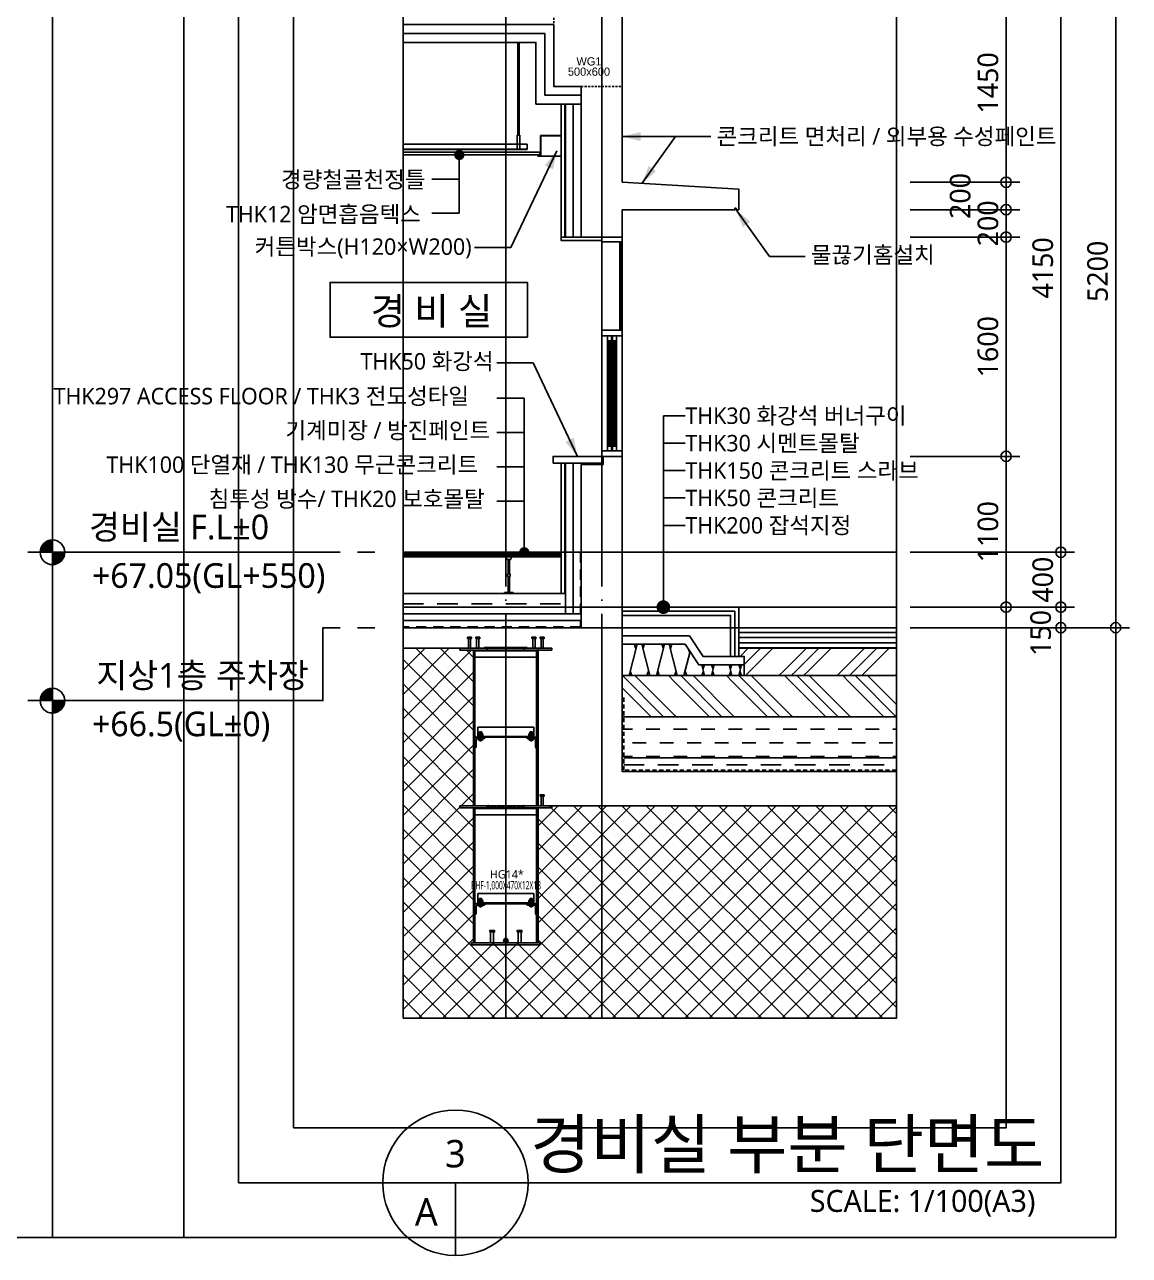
# Model space of a CAD drawing. Header units: millimetres. Extents: x 184384 to 428726, y 73696 to 101396.
# Drawn here: x 375507 to 383568, y 73966 to 82946 of the extents above; entities that cross this region are included whole.
import ezdxf
from ezdxf.enums import TextEntityAlignment as Align

# ---------------------------------------------------------------- set-up
doc = ezdxf.new("R2010")
doc.units = ezdxf.units.MM
doc.header["$LTSCALE"] = 100
doc.header["$MEASUREMENT"] = 0
doc.header["$PDSIZE"] = -10
for name, pattern in [('CEN', [62, 60, -1, 0, -1]), ('HID', [2.5, 1.5, -1]), ('HIDDEN', [0.375, 0.25, -0.125])]:
    doc.linetypes.add(name, pattern=pattern)
doc.layers.get('0').update_dxf_attribs({"linetype": 'CONTINUOUS'})
doc.layers.get('DEFPOINTS').update_dxf_attribs({"color": 171, "linetype": 'CONTINUOUS'})
for name, color, linetype in [('251', 251, 'CONTINUOUS'), ('ACCESS FLOOR', 9, 'CONTINUOUS'), ('BOLT', 6, 'CONTINUOUS'), ('cen', 14, 'CONTINUOUS'), ('CEN(ST)', 1, 'CEN'), ('CON', 2, 'CONTINUOUS'), ('ele', 8, 'CONTINUOUS'), ('ELEV1', 6, 'CONTINUOUS'), ('FIN', 6, 'CONTINUOUS'), ('FIN-1', 8, 'CONTINUOUS'), ('FIN-2', 251, 'CONTINUOUS'), ('HAT', 5, 'CONTINUOUS'), ('HAT-252', 252, 'CONTINUOUS'), ('INS', 251, 'CONTINUOUS'), ('LED', 7, 'CONTINUOUS'), ('NDIM', 7, 'CONTINUOUS'), ('PL-3', 3, 'CONTINUOUS'), ('plate', 7, 'CONTINUOUS'), ('R', 3, 'CONTINUOUS'), ('SASAC 도면명', 2, 'CONTINUOUS'), ('SB', 7, 'CONTINUOUS'), ('STEEL', 5, 'CONTINUOUS'), ('STL', 3, 'CONTINUOUS'), ('STUD', 6, 'CONTINUOUS'), ('SYM', 7, 'CONTINUOUS'), ('SYMB-LEAD', 7, 'CONTINUOUS'), ('TEXT', 3, 'CONTINUOUS'), ('TEXT(AXIS)', 2, 'CONTINUOUS'), ('TEXT(MIN)', 7, 'CONTINUOUS'), ('TEXT(실명)', 3, 'CONTINUOUS'), ('TEXT-기입', 6, 'CONTINUOUS'), ('TITLE', 7, 'CONTINUOUS'), ('W', 7, 'CONTINUOUS'), ('WALL-석고보드', 7, 'CONTINUOUS'), ('WID', 4, 'CONTINUOUS'), ('wire-meshes', 1, 'CONTINUOUS'), ('방수', 8, 'HIDDEN')]:
    doc.layers.add(name, color=color, linetype=linetype)
doc.styles.add('CGS', font='cgse', dxfattribs={"bigfont": 'cgs'})
doc.styles.add('TE', font='malgun_0.ttf')
doc.styles.add('나눔바른고딕', font='NanumBarunGothic.ttf')
doc.linetypes.add('BATTING', pattern='A,0.0001,-0.1,[134,ltypeshp.shx,S=0.1,R=0,X=-0.1,Y=0],-0.2,[134,ltypeshp.shx,S=0.1,R=180,X=0.1,Y=0],-0.1', length=0.4001)
doc.dimstyles.new('NDIM 1200', dxfattribs={"dimscale": 500, "dimtxt": 3, "dimasz": 1, "dimexe": 2, "dimexo": 2, "dimgap": 1, "dimtad": 1, "dimdec": 0, "dimdsep": 46, "dimtxsty": 'CGS', "dimblk": 'DOT0', "dimcen": 1, "dimdle": 8, "dimclrd": 2, "dimclre": 2, "dimclrt": 2, "dimadec": 0, "dimazin": 0, "dimtfac": 1, "dimtdec": 0, "dimtix": 1, "dimtmove": 2, "dimatfit": 3, "dimldrblk": 'DOT0', "dimfxl": 1, "dimtolj": 1, "dimtzin": 0, "dimlwd": -1, "dimlwe": -1, "dimarcsym": 0})

# ---------------------------------------------------------------- blocks, each defined once
blk = doc.blocks.new('A$C19853FC8')
at = {"layer": 'SYM'}
for p, q in [((1800, 0), (1800, 3600)), ((3600, 1800), (0, 1800))]:
    blk.add_line(p, q, dxfattribs=at)
blk.add_circle((1800, 1800), 900, dxfattribs=at)
for points in [[(900, 1800), (1800, 2700), (914, 1959), (1643, 2686)], [(914, 1959), (1643, 2686), (954, 2112), (1492, 2646)], [(954, 2112), (1492, 2646), (1025, 2260), (1346, 2576)], [(1025, 2260), (1346, 2576), (1109, 2378), (1222, 2491)], [(1800, 900), (2700, 1800), (1959, 914), (2686, 1643)], [(1959, 914), (2686, 1643), (2112, 954), (2646, 1492)], [(2112, 954), (2646, 1492), (2260, 1025), (2576, 1346)], [(2260, 1025), (2576, 1346), (2378, 1109), (2491, 1222)]]:
    blk.add_solid(points, dxfattribs=at)
at = {"layer": 'SYM', "linetype": 'Continuous'}
for points in [[(1800, 2700), (1800, 1800), (900, 1800)], [(2700, 1800), (1800, 900), (1800, 1800)]]:
    blk.add_solid(points, dxfattribs=at)
blk = doc.blocks.new('*U248')
at = {"layer": 'STEEL', "color": 0, "linetype": 'ByBlock'}
blk.add_lwpolyline([(-155, -6), (155, -6), (155, 0), (-155, 0)], close=True, dxfattribs=at)
blk = doc.blocks.new('SB16')
at = {"layer": 'STUD'}
for p, q in [((-8, 0), (-8, 70)), ((8, 0), (8, 70))]:
    blk.add_line(p, q, dxfattribs=at)
blk.add_lwpolyline([(-14.5, 70), (-14.5, 80), (14.5, 80), (14.5, 70)], close=True, dxfattribs=at)
blk = doc.blocks.new('*U146')
at = {"layer": 'BOLT'}
for p, q in [((-20, 0), (20, 0)), ((-20, 0), (-20, -4.5)), ((-17, 15), (17, 15)), ((20, 0), (20, -4.5)), ((-20, -4.5), (20, -4.5)), ((-18, -18.8), (-18, -6.2)), ((-13.5, -4.5), (13.5, -4.5)), ((-13.5, -20.5), (13.5, -20.5)), ((-10, -20.5), (-10, -31.2)), ((-10, -31.2), (-8, -33.2)), ((-10, -31.2), (10, -31.2)), ((-9, -18.8), (-9, -6.2)), ((-8, -33.2), (8, -33.2)), ((10, -31.2), (8, -33.2)), ((9, -18.8), (9, -6.2)), ((10, -20.5), (10, -31.2)), ((18, -18.8), (18, -6.2))]:
    blk.add_line(p, q, dxfattribs=at)
at = {"layer": 'BOLT', "linetype": 'HIDDEN'}
for p, q in [((-10, 15), (-10, 0)), ((10, 15), (10, 0))]:
    blk.add_line(p, q, dxfattribs=at)
at = {"layer": 'BOLT'}
for centre, radius, start, end in [((0, 10.3), 17.6, 15.51871, 164.48129), ((-13.5, -11.2), 6.71, 47.89655, 132.10345), ((-13.5, -13.8), 6.71, 227.89655, 312.10345), ((0, -28.7), 24.2, 68.21321, 111.78679), ((0, 3.7), 24.2, 248.21321, 291.78679), ((13.5, -11.2), 6.71, 47.89655, 132.10345), ((13.5, -13.8), 6.71, 227.89655, 312.10345)]:
    blk.add_arc(centre, radius, start, end, dxfattribs=at)
at = {"layer": 'cen'}
blk.add_line((0, 32.8), (0, -38.3), dxfattribs=at)
blk = doc.blocks.new('W')
at = {"layer": 'W'}
h = blk.add_hatch(color=256, dxfattribs=at)
h.dxf.hatch_style = 1
edge = h.paths.add_edge_path()
edge.add_line((0, 0), (0, 7.5))
edge.add_arc((0, 0), 7.5, 90, 180)
edge.add_line((-7.5, 0), (0, 0))
blk.add_lwpolyline([(0, 0), (0, 7.5, 0.414214), (-7.5, 0)], format="xyb", close=True, dxfattribs=at)
blk = doc.blocks.new('*U145')
at = {"layer": 'STUD', "color": 0, "linetype": 'ByBlock'}
for p, q in [((0, 11), (-80, 11)), ((0, -11), (-80, -11))]:
    blk.add_line(p, q, dxfattribs=at)
blk.add_lwpolyline([(-80, -17.5), (-90, -17.5), (-90, 17.5), (-80, 17.5)], close=True, dxfattribs=at)
blk = doc.blocks.new('R')
at = {"layer": 'R', "const_width": 15}
blk.add_lwpolyline([(-7.5, -15, 1), (7.5, -15, 1)], format="xyb", close=True, dxfattribs=at)
at = {"layer": 'R'}
blk.add_circle((0, -15), 15, dxfattribs=at)
blk = doc.blocks.new('*U249')
at = {"layer": 'HAT'}
h = blk.add_hatch(dxfattribs=at)
h.set_pattern_fill('ANSI33', color=256, scale=3, angle=90)
h.set_pattern_definition([(135, (-2132.177, -1863.674), (-13.47038, -13.47038), []), (135, (-2132.177, -1850.204), (-13.47038, -13.47038), [9.525, -4.7625])])
h.paths.add_polyline_path([(-135, -15), (135, -15), (135, 0), (-135, 0)])
at = {"layer": 'SYMB-LEAD'}
h = blk.add_hatch(color=256, dxfattribs=at)
h.dxf.hatch_style = 1
edge = h.paths.add_edge_path()
edge.add_line((-135, -15), (-130, -15))
edge.add_line((-130, -15), (-118, 0))
edge.add_arc((-126.5, -17.3), 19.3, 63.85231, 116.14769)
edge.add_line((-135, 0), (-135, -15))
h = blk.add_hatch(color=256, dxfattribs=at)
h.dxf.hatch_style = 1
edge = h.paths.add_edge_path()
edge.add_line((135, -15), (130, -15))
edge.add_line((130, -15), (118, 0))
edge.add_arc((126.5, -17.3), 19.3, 63.85231, 116.14769, ccw=False)
edge.add_line((135, 0), (135, -15))
at = {"layer": 'STEEL', "color": 0, "linetype": 'ByBlock'}
blk.add_lwpolyline([(-135, -15), (135, -15), (135, 0), (-135, 0)], close=True, dxfattribs=at)
at = {"layer": 'SYMB-LEAD'}
for points in [[(-135, -15), (-130, -15), (-118, 0, 0.232226), (-135, 0)], [(135, -15), (130, -15), (118, 0, -0.232226), (135, 0)]]:
    blk.add_lwpolyline(points, format="xyb", close=True, dxfattribs=at)
blk = doc.blocks.new('TSB')
at = {"layer": 'BOLT'}
for p, q in [((-20, 0), (20, 0)), ((-20, 0), (-20, -4.5)), ((-17, 18), (17, 18)), ((20, 0), (20, -4.5)), ((-20, -4.5), (20, -4.5)), ((-18, -18.8), (-18, -6.2)), ((-13.5, -4.5), (13.5, -4.5)), ((-13.5, -20.5), (13.5, -20.5)), ((-10, -20.5), (-10, -31.2)), ((-10, -31.2), (-8, -33.2)), ((-10, -31.2), (10, -31.2)), ((-9, -18.8), (-9, -6.2)), ((-8, -33.2), (8, -33.2)), ((10, -31.2), (8, -33.2)), ((9, -18.8), (9, -6.2)), ((10, -20.5), (10, -31.2)), ((18, -18.8), (18, -6.2))]:
    blk.add_line(p, q, dxfattribs=at)
at = {"layer": 'BOLT', "linetype": 'HIDDEN'}
for p, q in [((-10, 18), (-10, 0)), ((10, 18), (10, 0))]:
    blk.add_line(p, q, dxfattribs=at)
at = {"layer": 'BOLT'}
for centre, radius, start, end in [((0, 13.3), 17.6, 15.51871, 164.48129), ((-13.5, -11.2), 6.71, 47.89655, 132.10345), ((-13.5, -13.8), 6.71, 227.89655, 312.10345), ((0, -28.7), 24.2, 68.21321, 111.78679), ((0, 3.7), 24.2, 248.21321, 291.78679), ((13.5, -11.2), 6.71, 47.89655, 132.10345), ((13.5, -13.8), 6.71, 227.89655, 312.10345)]:
    blk.add_arc(centre, radius, start, end, dxfattribs=at)
at = {"layer": 'cen'}
blk.add_line((0, 35.8), (0, -38.3), dxfattribs=at)
blk = doc.blocks.new('HG14단차보')
at = {"layer": 'STL'}
h = blk.add_hatch(color=256, dxfattribs=at)
h.dxf.hatch_style = 1
h.paths.add_polyline_path([(-225, 0), (-235, -10), (-235, 0)])
h = blk.add_hatch(color=256, dxfattribs=at)
h.dxf.hatch_style = 1
h.paths.add_polyline_path([(225, 0), (235, -10), (235, 0)])
h = blk.add_hatch(color=256, dxfattribs=at)
h.dxf.hatch_style = 1
edge = h.paths.add_edge_path()
edge.add_line((-225, -710), (-225, -717.5))
edge.add_arc((-234.1, -701.8), 18.2, 300.24012, 362.53896)
edge.add_arc((-226.6, -699.4), 10.7, 278.68434, 351.31566, ccw=False)
h = blk.add_hatch(color=256, dxfattribs=at)
h.dxf.hatch_style = 1
edge = h.paths.add_edge_path()
edge.add_line((225, -710), (225, -717.5))
edge.add_arc((234.1, -701.8), 18.2, 177.46104, 239.75988, ccw=False)
edge.add_arc((226.6, -699.4), 10.7, 188.68434, 261.31566)
h = blk.add_hatch(color=256, dxfattribs=at)
h.dxf.hatch_style = 1
h.paths.add_polyline_path([(-225, -1150), (-235, -1160), (-235, -1150)])
h = blk.add_hatch(color=256, dxfattribs=at)
h.dxf.hatch_style = 1
h.paths.add_polyline_path([(225, -1150), (235, -1160), (235, -1150)])
h = blk.add_hatch(color=256, dxfattribs=at)
h.dxf.hatch_style = 1
edge = h.paths.add_edge_path()
edge.add_line((-225, -1925), (-225, -1932.5))
edge.add_arc((-234.1, -1916.8), 18.2, 300.24012, 362.53896)
edge.add_arc((-226.6, -1914.4), 10.7, 278.68434, 351.31566, ccw=False)
h = blk.add_hatch(color=256, dxfattribs=at)
h.dxf.hatch_style = 1
edge = h.paths.add_edge_path()
edge.add_line((225, -1925), (225, -1932.5))
edge.add_arc((234.1, -1916.8), 18.2, 177.46104, 239.75988, ccw=False)
edge.add_arc((226.6, -1914.4), 10.7, 188.68434, 261.31566)
h = blk.add_hatch(color=256, dxfattribs=at)
h.dxf.hatch_style = 1
h.paths.add_polyline_path([(-225, -2135), (-235, -2125), (-235, -2135)])
h = blk.add_hatch(color=256, dxfattribs=at)
h.dxf.hatch_style = 1
h.paths.add_polyline_path([(225, -2135), (235, -2125), (235, -2135)])
at = {"layer": 'plate', "color": 8}
for p, q in [((225, 0), (-225, 0)), ((225, 0), (-225, 0)), ((225, 0), (-225, 0)), ((225, -4), (-225, -4)), ((225, -4), (-225, -4)), ((225, -4), (-225, -4)), ((225, -50), (-225, -50)), ((225, -50), (-225, -50)), ((225, -50), (-225, -50)), ((225, -1150), (-225, -1150)), ((225, -1150), (-225, -1150)), ((225, -1150), (-225, -1150)), ((225, -1154), (-225, -1154)), ((225, -1154), (-225, -1154)), ((225, -1154), (-225, -1154)), ((225, -1200), (-225, -1200)), ((225, -1200), (-225, -1200)), ((225, -1200), (-225, -1200))]:
    blk.add_line(p, q, dxfattribs=at)
at = {"layer": 'plate', "color": 6}
for p, q in [((205, -560), (-205, -560)), ((-205, -635), (-205, -560)), ((205, -560), (205, -635)), ((205, -629), (-205, -629)), ((205, -635), (-205, -635)), ((205, -1775), (-205, -1775)), ((-205, -1850), (-205, -1775)), ((205, -1775), (205, -1850)), ((205, -1844), (-205, -1844)), ((205, -1850), (-205, -1850))]:
    blk.add_line(p, q, dxfattribs=at)
at = {"layer": 'STL'}
for p, q in [((-135, 15), (-335, 15)), ((-335, 15), (-335, 0)), ((-335, 0), (-135, 0)), ((-135, 0), (-135, 15)), ((335, 15), (135, 15)), ((135, 15), (135, 0)), ((135, 0), (335, 0)), ((335, 0), (335, 15)), ((-135, -1135), (-335, -1135)), ((-335, -1135), (-335, -1150)), ((-335, -1150), (-135, -1150)), ((-135, -1150), (-135, -1135)), ((335, -1135), (135, -1135)), ((135, -1135), (135, -1150)), ((135, -1150), (335, -1150)), ((335, -1150), (335, -1135))]:
    blk.add_line(p, q, dxfattribs=at)
for points in [[(-235, -1135), (-225, -1135), (-225, 0), (-235, 0)], [(-225, 0), (-235, -10), (-235, 0)], [(225, -1135), (235, -1135), (235, 0), (225, 0)], [(225, 0), (235, -10), (235, 0)], [(-235, -2135), (-225, -2135), (-225, -1150), (-235, -1150)], [(-225, -1150), (-235, -1160), (-235, -1150)], [(225, -2135), (235, -2135), (235, -1150), (225, -1150)], [(225, -1150), (235, -1160), (235, -1150)], [(-250, -2150), (250, -2150), (250, -2135), (-250, -2135)], [(-225, -2135), (-235, -2125), (-235, -2135)], [(225, -2135), (235, -2125), (235, -2135)]]:
    blk.add_lwpolyline(points, close=True, dxfattribs=at)
for points in [[(-207, -644), (-159, -644, 0.414214), (-150, -635), (-225, -635), (-225, -710, 0.414214), (-216, -701), (-216, -653, -0.414214)], [(-225, -710), (-225, -717.5, 0.278729), (-216, -701, -0.327968)], [(207, -644), (159, -644, -0.414214), (150, -635), (225, -635), (225, -710, -0.414214), (216, -701), (216, -653, 0.414214)], [(225, -710), (225, -717.5, -0.278729), (216, -701, 0.327968)], [(-207, -1859), (-159, -1859, 0.414214), (-150, -1850), (-225, -1850), (-225, -1925, 0.414214), (-216, -1916), (-216, -1868, -0.414214)], [(207, -1859), (159, -1859, -0.414214), (150, -1850), (225, -1850), (225, -1925, -0.414214), (216, -1916), (216, -1868, 0.414214)], [(-225, -1925), (-225, -1932.5, 0.278729), (-216, -1916, -0.327968)], [(225, -1925), (225, -1932.5, -0.278729), (216, -1916, 0.327968)]]:
    blk.add_lwpolyline(points, format="xyb", close=True, dxfattribs=at)
for p in [(-235, -5), (235, -5), (-235, -1155), (235, -1155), (0, -2135), (0, -2150)]:
    blk.add_point(p, dxfattribs=at)
at = {"layer": 'BOLT', "xscale": -1, "rotation": 180}
for name, p in [('TSB', (-185, -629)), ('*U146', (-185, -1844))]:
    blk.add_blockref(name, p, dxfattribs=at)
at = {"layer": 'BOLT', "rotation": 180}
for name, p in [('TSB', (185, -629)), ('*U146', (185, -1844))]:
    blk.add_blockref(name, p, dxfattribs=at)
at = {"layer": 'PL-3', "rotation": 180}
blk.add_blockref('*U248', (0, 15), dxfattribs=at)
at = {"layer": 'PL-3'}
blk.add_blockref('*U249', (0, -1135), dxfattribs=at)
at = {"layer": 'SB', "color": 4, "rotation": 270}
for p in [(-100, -2135), (100, -2135)]:
    blk.add_blockref('*U145', p, dxfattribs=at)
at = {"layer": 'STL', "xscale": -1}
for p in [(-225, -635), (-225, -1850)]:
    blk.add_blockref('W', p, dxfattribs=at)
at = {"layer": 'STL'}
for p in [(225, -635), (225, -1850)]:
    blk.add_blockref('W', p, dxfattribs=at)
at = {"layer": 'STL', "xscale": -1.066666666666665, "yscale": 1.066666666666665, "zscale": 1.066666666666665, "rotation": 180}
blk.add_blockref('R', (0, -2135), dxfattribs=at)
at = {"layer": 'STUD'}
for p in [(-265, 15), (-205, 15), (205, 15), (265, 15), (265, -1135)]:
    blk.add_blockref('SB16', p, dxfattribs=at)
at = {"layer": 'DEFPOINTS', "style": 'TE'}
blk.add_text('HG14*', height=60, dxfattribs=at).set_placement((7.4, -1682.7), align=Align.BOTTOM_CENTER)
at = {"layer": 'DEFPOINTS', "style": 'TE', "width": 0.5}
blk.add_text('BHF-1,000X470X12X18', height=60, dxfattribs=at).set_placement((1.2, -1762.7), align=Align.BOTTOM_CENTER)
blk = doc.blocks.new('DOT0')
blk.add_line((-3, 0), (3, 0))
at = {"color": 6}
blk.add_circle((0, 0), 0.75, dxfattribs=at)
blk = doc.blocks.new('*D434')
at = {"layer": 'DEFPOINTS', "color": 0, "ltscale": 0.4, "transparency": 16777216}
for p in [(381868.1, 81395.8), (381868.1, 79795.8), (382668.1, 79795.8)]:
    blk.add_point(p, dxfattribs=at)
at = {"layer": 'NDIM', "ltscale": 0.4, "transparency": 16777216}
for p, q in [((381968.1, 81395.8), (382768.1, 81395.8)), ((382668.1, 81345.8), (382668.1, 79845.8)), ((381968.1, 79795.8), (382768.1, 79795.8))]:
    blk.add_line(p, q, dxfattribs=at)
at = {"layer": 'NDIM', "ltscale": 0.4, "transparency": 16777216, "xscale": 50, "yscale": 50, "zscale": 50}
for p, rotation in [((382668.1, 81395.8), 90), ((382668.1, 79795.8), 270)]:
    blk.add_blockref('DOT0', p, dxfattribs=dict(at, rotation=rotation))
at = {"layer": 'NDIM', "ltscale": 0.4, "transparency": 16777216, "insert": (382536.6, 80595.8), "char_height": 150, "attachment_point": 5, "rotation": 90, "style": '나눔바른고딕'}
blk.add_mtext('\\A1;1600', dxfattribs=at)
blk = doc.blocks.new('*D435')
at = {"layer": 'DEFPOINTS', "color": 0, "ltscale": 0.4, "transparency": 16777216}
for p in [(381868.1, 79795.8), (381868.1, 78695.8), (382668.1, 78695.8)]:
    blk.add_point(p, dxfattribs=at)
at = {"layer": 'NDIM', "ltscale": 0.4, "transparency": 16777216}
for p, q in [((381968.1, 79795.8), (382768.1, 79795.8)), ((382668.1, 79745.8), (382668.1, 78745.8)), ((381968.1, 78695.8), (382768.1, 78695.8))]:
    blk.add_line(p, q, dxfattribs=at)
at = {"layer": 'NDIM', "ltscale": 0.4, "transparency": 16777216, "xscale": 50, "yscale": 50, "zscale": 50}
for p, rotation in [((382668.1, 79795.8), 90), ((382668.1, 78695.8), 270)]:
    blk.add_blockref('DOT0', p, dxfattribs=dict(at, rotation=rotation))
at = {"layer": 'NDIM', "ltscale": 0.4, "transparency": 16777216, "insert": (382536.7, 79245.8), "char_height": 150, "attachment_point": 5, "rotation": 90, "style": '나눔바른고딕'}
blk.add_mtext('\\A1;1100', dxfattribs=at)
blk = doc.blocks.new('*D436')
at = {"layer": 'DEFPOINTS', "color": 0, "ltscale": 0.4, "transparency": 16777216}
for p in [(381868.1, 81595.8), (381868.1, 81395.8), (382668.1, 81395.8)]:
    blk.add_point(p, dxfattribs=at)
at = {"layer": 'NDIM', "ltscale": 0.4, "transparency": 16777216}
for p, q in [((382668.1, 81645.8), (382668.1, 81695.8)), ((381968.1, 81595.8), (382768.1, 81595.8)), ((382668.1, 81595.8), (382668.1, 81395.8)), ((381968.1, 81395.8), (382768.1, 81395.8)), ((382668.1, 81345.8), (382668.1, 81295.8))]:
    blk.add_line(p, q, dxfattribs=at)
at = {"layer": 'NDIM', "ltscale": 0.4, "transparency": 16777216, "xscale": 50, "yscale": 50, "zscale": 50}
for p, rotation in [((382668.1, 81595.8), 270), ((382668.1, 81395.8), 90)]:
    blk.add_blockref('DOT0', p, dxfattribs=dict(at, rotation=rotation))
at = {"layer": 'NDIM', "ltscale": 0.4, "transparency": 16777216, "insert": (382536.7, 81495.8), "char_height": 150, "attachment_point": 5, "rotation": 90, "style": '나눔바른고딕'}
blk.add_mtext('\\A1;200', dxfattribs=at)
blk = doc.blocks.new('*D439')
at = {"layer": 'DEFPOINTS', "color": 0, "ltscale": 0.4, "transparency": 16777216}
for p in [(381868.1, 83745.8), (381868.1, 78545.8), (383468.1, 78545.8)]:
    blk.add_point(p, dxfattribs=at)
at = {"layer": 'NDIM', "ltscale": 0.4, "transparency": 16777216}
for p, q in [((381968.1, 83745.8), (383568.1, 83745.8)), ((383468.1, 83695.8), (383468.1, 78595.8)), ((381968.1, 78545.8), (383568.1, 78545.8))]:
    blk.add_line(p, q, dxfattribs=at)
at = {"layer": 'NDIM', "ltscale": 0.4, "transparency": 16777216, "xscale": 50, "yscale": 50, "zscale": 50}
for p, rotation in [((383468.1, 83745.8), 90), ((383468.1, 78545.8), 270)]:
    blk.add_blockref('DOT0', p, dxfattribs=dict(at, rotation=rotation))
at = {"layer": 'NDIM', "ltscale": 0.4, "transparency": 16777216, "insert": (383336.7, 81145.8), "char_height": 150, "attachment_point": 5, "rotation": 90, "style": '나눔바른고딕'}
blk.add_mtext('\\A1;5200', dxfattribs=at)
blk = doc.blocks.new('*D440')
at = {"layer": 'DEFPOINTS', "color": 0, "ltscale": 0.4, "transparency": 16777216}
for p in [(381868.1, 78695.8), (381868.1, 78545.8), (383068.1, 78545.8)]:
    blk.add_point(p, dxfattribs=at)
at = {"layer": 'NDIM', "ltscale": 0.4, "transparency": 16777216}
for p, q in [((383068.1, 78745.8), (383068.1, 78795.8)), ((381968.1, 78695.8), (383168.1, 78695.8)), ((383068.1, 78695.8), (383068.1, 78545.8)), ((381968.1, 78545.8), (383168.1, 78545.8)), ((383068.1, 78495.8), (383068.1, 78445.8))]:
    blk.add_line(p, q, dxfattribs=at)
at = {"layer": 'NDIM', "ltscale": 0.4, "transparency": 16777216, "xscale": 50, "yscale": 50, "zscale": 50}
for p, rotation in [((383068.1, 78695.8), 270), ((383068.1, 78545.8), 90)]:
    blk.add_blockref('DOT0', p, dxfattribs=dict(at, rotation=rotation))
at = {"layer": 'NDIM', "ltscale": 0.4, "transparency": 16777216, "insert": (382921.5, 78507.2), "char_height": 150, "attachment_point": 5, "rotation": 90, "style": '나눔바른고딕'}
blk.add_mtext('\\A1;150', dxfattribs=at)
blk = doc.blocks.new('*D441')
at = {"layer": 'DEFPOINTS', "color": 0, "ltscale": 0.4, "transparency": 16777216}
for p in [(381868.1, 79095.8), (381868.1, 78695.8), (383068.1, 78695.8)]:
    blk.add_point(p, dxfattribs=at)
at = {"layer": 'NDIM', "ltscale": 0.4, "transparency": 16777216}
for p, q in [((383068.1, 79145.8), (383068.1, 79195.8)), ((381968.1, 79095.8), (383168.1, 79095.8)), ((383068.1, 79095.8), (383068.1, 78695.8)), ((381968.1, 78695.8), (383168.1, 78695.8)), ((383068.1, 78645.8), (383068.1, 78595.8))]:
    blk.add_line(p, q, dxfattribs=at)
at = {"layer": 'NDIM', "ltscale": 0.4, "transparency": 16777216, "xscale": 50, "yscale": 50, "zscale": 50}
for p, rotation in [((383068.1, 79095.8), 270), ((383068.1, 78695.8), 90)]:
    blk.add_blockref('DOT0', p, dxfattribs=dict(at, rotation=rotation))
at = {"layer": 'NDIM', "ltscale": 0.4, "transparency": 16777216, "insert": (382936.7, 78895.8), "char_height": 150, "attachment_point": 5, "rotation": 90, "style": '나눔바른고딕'}
blk.add_mtext('\\A1;400', dxfattribs=at)
blk = doc.blocks.new('*D442')
at = {"layer": 'DEFPOINTS', "color": 0, "ltscale": 0.4, "transparency": 16777216}
for p in [(381868.1, 83245.8), (381868.1, 79095.8), (383068.1, 79095.8)]:
    blk.add_point(p, dxfattribs=at)
at = {"layer": 'NDIM', "ltscale": 0.4, "transparency": 16777216}
for p, q in [((381968.1, 83245.8), (383168.1, 83245.8)), ((383068.1, 83195.8), (383068.1, 79145.8)), ((381968.1, 79095.8), (383168.1, 79095.8))]:
    blk.add_line(p, q, dxfattribs=at)
at = {"layer": 'NDIM', "ltscale": 0.4, "transparency": 16777216, "xscale": 50, "yscale": 50, "zscale": 50}
for p, rotation in [((383068.1, 83245.8), 90), ((383068.1, 79095.8), 270)]:
    blk.add_blockref('DOT0', p, dxfattribs=dict(at, rotation=rotation))
at = {"layer": 'NDIM', "ltscale": 0.4, "transparency": 16777216, "insert": (382936.7, 81170.8), "char_height": 150, "attachment_point": 5, "rotation": 90, "style": '나눔바른고딕'}
blk.add_mtext('\\A1;4150', dxfattribs=at)
blk = doc.blocks.new('*D444')
at = {"layer": 'DEFPOINTS', "color": 0, "ltscale": 0.4, "transparency": 16777216}
for p in [(381868.1, 81795.8), (381868.1, 81595.8), (382668.1, 81595.8)]:
    blk.add_point(p, dxfattribs=at)
at = {"layer": 'NDIM', "ltscale": 0.4, "transparency": 16777216}
for p, q in [((381968.1, 81795.8), (382768.1, 81795.8)), ((382668.1, 81745.8), (382668.1, 81645.8)), ((381968.1, 81595.8), (382768.1, 81595.8))]:
    blk.add_line(p, q, dxfattribs=at)
at = {"layer": 'NDIM', "ltscale": 0.4, "transparency": 16777216, "xscale": 50, "yscale": 50, "zscale": 50}
for p, rotation in [((382668.1, 81795.8), 90), ((382668.1, 81595.8), 270)]:
    blk.add_blockref('DOT0', p, dxfattribs=dict(at, rotation=rotation))
at = {"layer": 'NDIM', "ltscale": 0.4, "transparency": 16777216, "insert": (382334.1, 81695.8), "char_height": 150, "attachment_point": 5, "rotation": 90, "style": '나눔바른고딕'}
blk.add_mtext('\\A1;200', dxfattribs=at)
blk = doc.blocks.new('*D445')
at = {"layer": 'DEFPOINTS', "color": 0, "ltscale": 0.4, "transparency": 16777216}
for p in [(381868.1, 83245.8), (381868.1, 81795.8), (382668.1, 81795.8)]:
    blk.add_point(p, dxfattribs=at)
at = {"layer": 'NDIM', "ltscale": 0.4, "transparency": 16777216}
for p, q in [((381968.1, 83245.8), (382768.1, 83245.8)), ((382668.1, 83195.8), (382668.1, 81845.8)), ((381968.1, 81795.8), (382768.1, 81795.8))]:
    blk.add_line(p, q, dxfattribs=at)
at = {"layer": 'NDIM', "ltscale": 0.4, "transparency": 16777216, "xscale": 50, "yscale": 50, "zscale": 50}
for p, rotation in [((382668.1, 83245.8), 90), ((382668.1, 81795.8), 270)]:
    blk.add_blockref('DOT0', p, dxfattribs=dict(at, rotation=rotation))
at = {"layer": 'NDIM', "ltscale": 0.4, "transparency": 16777216, "insert": (382536.7, 82520.8), "char_height": 150, "attachment_point": 5, "rotation": 90, "style": '나눔바른고딕'}
blk.add_mtext('\\A1;1450', dxfattribs=at)

msp = doc.modelspace()

# ---------------------------------------------------------------- hatches: boundary and pattern name
at = {"layer": '251', "ltscale": 10000}
h = msp.add_hatch(dxfattribs=at)
h.set_pattern_fill('ANSI37', color=256, scale=1000)
h.set_pattern_definition([(45, (167412.23, 86405.75), (-88.38835, 88.38835), []), (135, (167412.23, 86405.75), (-88.38835, -88.38835), [])])
h.paths.add_polyline_path([(378268.1, 78395.8), (378268.1, 75695.8), (381868.1, 75695.8), (381868.1, 77245.8), (379253.1, 77245.8), (379253.1, 76245.8), (378783.1, 76245.8), (378783.1, 78380.8), (378683.1, 78380.8), (378683.1, 78395.8)])
h = msp.add_hatch(dxfattribs=at)
h.set_pattern_fill('DASH', color=256, scale=800)
h.set_pattern_definition([(0, (-34809157.66, 1172404.72), (100, 100), [100, -100])])
h.paths.add_polyline_path([(381868.1, 77595.8), (381868.1, 77895.8), (379868.1, 77895.8), (379868.1, 77595.8)])
at = {"layer": 'HAT-252', "ltscale": 10000}
h = msp.add_hatch(dxfattribs=at)
h.set_pattern_fill('ANSI31', color=256, scale=300, angle=135)
h.set_pattern_definition([(180, (-34363157.655, 315735.95), (-4e-15, -37.5), [])])
h.paths.add_polyline_path([(380718.1, 78545.8), (380718.1, 78395.8), (381868.1, 78395.8), (381868.1, 78545.8)])
at = {"layer": 'HAT-252', "ltscale": 100}
h = msp.add_hatch(dxfattribs=at)
h.set_pattern_fill('GOST_GROUND', color=256, scale=30)
h.set_pattern_definition([(45, (-34799357.66, 1172404.72), (424.2640687, -3e-14), [600]), (45, (-34799267.66, 1172404.72), (424.2640687, -3e-14), [600]), (45, (-34799177.66, 1172404.72), (424.2640687, -3e-14), [600])])
h.paths.add_polyline_path([(380758.1, 78335.8), (380758.1, 78195.8), (381868.1, 78195.8), (381868.1, 78395.8), (380718.1, 78395.8), (380718.1, 78335.8)])
h = msp.add_hatch(dxfattribs=at)
h.set_pattern_fill('GOST_GROUND', color=256, scale=30, angle=90)
h.set_pattern_definition([(135, (-34363157.65, 315735.95), (3e-14, 424.2640687), [600]), (135, (-34363157.65, 315825.95), (3e-14, 424.2640687), [600]), (135, (-34363157.65, 315915.95), (3e-14, 424.2640687), [600])])
h.paths.add_polyline_path([(381868.1, 77895.8), (381868.1, 78195.8), (379868.1, 78195.8), (379868.1, 77895.8)])

# ---------------------------------------------------------------- linework, layer by layer
at = {"color": 8}
for p, q in [((379918.1, 78195.8), (379975.6, 78425.8)), ((379955.6, 78425.8), (379967.5, 78393.2)), ((380068.1, 78195.8), (380010.6, 78425.8)), ((380030.6, 78425.8), (380018.8, 78393.2)), ((380118.1, 78195.8), (380175.6, 78425.8)), ((380155.6, 78425.8), (380167.5, 78393.2)), ((380268.1, 78195.8), (380210.6, 78425.8)), ((380230.6, 78425.8), (380218.8, 78393.2)), ((380318.1, 78195.8), (380362.1, 78371.7)), ((380350.7, 78388.8), (380360, 78363.2)), ((379938.1, 78195.8), (379926.3, 78228.4)), ((380048.1, 78195.8), (380060, 78228.4)), ((380138.1, 78195.8), (380126.3, 78228.4)), ((380248.1, 78195.8), (380260, 78228.4)), ((380338.1, 78195.8), (380326.3, 78228.4)), ((380468.1, 78195.8), (380448.1, 78275.8)), ((380448.1, 78195.8), (380460, 78228.4)), ((380468.1, 78275.8), (380456.3, 78243.2)), ((380518.1, 78195.8), (380538.1, 78275.8)), ((380518.1, 78275.8), (380530, 78243.2)), ((380538.1, 78195.8), (380526.3, 78228.4)), ((380668.1, 78195.8), (380648.1, 78275.8)), ((380648.1, 78195.8), (380660, 78228.4)), ((380668.1, 78275.8), (380656.3, 78243.2)), ((380718.1, 78195.8), (380738.1, 78275.8)), ((380718.1, 78275.8), (380730, 78243.2)), ((380738.1, 78195.8), (380726.3, 78228.4))]:
    msp.add_line(p, q, dxfattribs=at)
at = {"layer": '251', "ltscale": 0.5}
for points in [[(381868.1, 78545.8), (380718.1, 78545.8)], [(381868.1, 78195.8), (379868.1, 78195.8), (379868.1, 78395.8)], [(381868.1, 78395.8), (380718.1, 78395.8)], [(381868.1, 77895.8), (379868.1, 77895.8), (379868.1, 78195.8)]]:
    msp.add_lwpolyline(points, dxfattribs=at)
at = {"layer": 'ACCESS FLOOR'}
for p, q in [((379423.1, 79095.8), (378268.1, 79095.8)), ((378268.1, 79092.8), (379423.1, 79092.8)), ((378268.1, 79082.8), (379423.1, 79082.8)), ((378268.1, 79072.8), (379423.1, 79072.8)), ((378268.1, 79062.2), (379423.1, 79062.2)), ((379024.7, 79042.8), (379017.2, 79072.8)), ((379054.7, 79042.8), (379024.7, 79042.8)), ((379029.7, 79082.8), (379029.7, 79062.2)), ((379049.7, 79082.8), (379029.7, 79082.8)), ((379029.7, 79062.2), (379049.7, 79062.2)), ((379034.7, 79042.8), (379034.7, 78938.7)), ((379039.7, 79092.8), (379039.7, 79082.8)), ((379044.7, 78938.7), (379044.7, 79042.8)), ((379049.7, 79062.2), (379049.7, 79082.8)), ((379054.7, 79042.8), (379062.2, 79072.8)), ((379029.7, 78938.7), (379029.7, 78918.1)), ((379049.7, 78938.7), (379029.7, 78938.7)), ((379029.7, 78918.1), (379049.7, 78918.1)), ((379034.7, 78918.1), (379034.7, 78801.9)), ((379044.7, 78801.9), (379044.7, 78918.1)), ((379049.7, 78918.1), (379049.7, 78938.7)), ((379008.2, 78801.9), (379008.2, 78795.8)), ((379071.2, 78801.9), (379008.2, 78801.9)), ((379071.2, 78801.9), (379071.2, 78795.8))]:
    msp.add_line(p, q, dxfattribs=at)
at = {"layer": 'CEN(ST)'}
for points in [[(379018.1, 84845.8), (379018.1, 75695.8)], [(379718.1, 84845.8), (379718.1, 75695.8)], [(378268.1, 79095.8), (381868.1, 79095.8)], [(378268.1, 78695.8), (381868.1, 78695.8)], [(378268.1, 78545.8), (381868.1, 78545.8)]]:
    msp.add_lwpolyline(points, dxfattribs=at)
at = {"layer": 'CON', "ltscale": 1000}
for points in [[(379868.1, 81795.8), (379868.1, 83745.8)], [(378268.1, 82945.8), (379368.1, 82945.8), (379368.1, 82495.8), (379568.1, 82495.8), (379568.1, 81395.8)], [(379868.1, 81595.8), (380688.1, 81595.8), (380688.1, 81605.8), (380698.1, 81605.8), (380698.1, 81595.8), (380718.1, 81595.8), (380718.1, 81745.8), (379868.1, 81795.8)], [(379868.1, 81395.8), (379868.1, 81595.8)], [(379868.1, 81395.8), (379568.1, 81395.8)], [(378268.1, 78545.8), (379568.1, 78545.8), (379568.1, 79735.8), (379728.1, 79735.8), (379728.1, 79795.8)], [(379728.1, 79795.8), (379868.1, 79795.8), (379868.1, 77495.8), (381868.1, 77495.8)], [(381868.1, 77245.8), (379253.1, 77245.8), (379253.1, 78395.8), (378268.1, 78395.8)]]:
    msp.add_lwpolyline(points, dxfattribs=at)
at = {"layer": 'DEFPOINTS', "ltscale": 1000}
for points in [[(383468.1, 74095.8), (348768.1, 74095.8), (348768.1, 100995.8), (383468.1, 100995.8)], [(379273.1, 81985.8), (379423.1, 81985.8), (379423.1, 82135.8), (379273.1, 82135.8)]]:
    msp.add_lwpolyline(points, close=True, dxfattribs=at)
at = {"layer": 'DEFPOINTS'}
for points in [[(348768.1, 74095.8), (375709.8, 74095.8), (375709.8, 86445.8), (348768.1, 86445.8)], [(376668.1, 74095.8), (383468.1, 74095.8), (383468.1, 86445.8), (376668.1, 86445.8)], [(377068.1, 74495.8), (383068.1, 74495.8), (383068.1, 86045.8), (377068.1, 86045.8)], [(377468.1, 74895.8), (382668.1, 74895.8), (382668.1, 85645.8), (377468.1, 85645.8)], [(378268.1, 75695.8), (381868.1, 75695.8), (381868.1, 84845.8), (378268.1, 84845.8)]]:
    msp.add_lwpolyline(points, close=True, dxfattribs=at)
at = {"layer": 'DEFPOINTS', "linetype": 'HID', "ltscale": 0.1}
msp.add_lwpolyline([(379368.1, 82495.8), (379868.1, 82495.8), (379868.1, 83095.8), (379368.1, 83095.8)], close=True, dxfattribs=at)
at = {"layer": 'ele'}
for p, q in [((379718.1, 81360.8), (379718.1, 80715.8)), ((379868.1, 79835.8), (379868.1, 81360.8)), ((379868.1, 79835.8), (379868.1, 81360.8)), ((379718.1, 80675.8), (379718.1, 79835.8))]:
    msp.add_line(p, q, dxfattribs=at)
at = {"layer": 'ELEV1'}
msp.add_lwpolyline([(379423.1, 82145.8), (379423.1, 82135.8), (379273.1, 82135.8), (379273.1, 81985.8), (379253.1, 81985.8), (379253.1, 81995.8), (379254.3, 81995.8), (379254.3, 81987), (379271.9, 81987), (379271.9, 82137), (379421.9, 82137), (379421.9, 82145.8)], close=True, dxfattribs=at)
at = {"layer": 'FIN', "ltscale": 1000}
msp.add_lwpolyline([(379363.1, 79745.8), (379363.1, 79795.8), (379718.1, 79795.8), (379718.1, 79745.8)], close=True, dxfattribs=at)
for points in [[(378268.1, 78795.8), (379453.1, 78795.8), (379453.1, 78645.8), (378268.1, 78645.8)], [(380718.1, 78335.8), (380718.1, 78695.8), (379868.1, 78695.8), (379868.1, 78665.8), (380688.1, 78665.8), (380688.1, 78335.8), (380718.1, 78335.8)]]:
    msp.add_lwpolyline(points, dxfattribs=at)
at = {"layer": 'FIN-1', "color": 4}
for p, q in [((379759.6, 80675.8), (379789.6, 80675.8)), ((379789.6, 79835.8), (379759.6, 79835.8))]:
    msp.add_line(p, q, dxfattribs=at)
at = {"layer": 'FIN-1'}
for p, q in [((379759.6, 80675.8), (379759.6, 80637.8)), ((379789.6, 80675.8), (379789.6, 80637.8)), ((379759.6, 79870.8), (379759.6, 80637.8)), ((379759.6, 80637.8), (379789.6, 80637.8)), ((379772.6, 79870.8), (379772.6, 80637.8)), ((379776.6, 79870.8), (379776.6, 80637.8)), ((379789.6, 79870.8), (379789.6, 80637.8)), ((379759.6, 79835.8), (379759.6, 79870.8)), ((379759.6, 79870.8), (379789.6, 79870.8)), ((379789.6, 79835.8), (379789.6, 79870.8))]:
    msp.add_line(p, q, dxfattribs=at)
at = {"layer": 'FIN-2'}
for p, q in [((379105.7, 82815.8), (379105.7, 82138.8)), ((379114.7, 82815.8), (379114.7, 82138.8)), ((379174.9, 82073.8), (378268.1, 82073.8)), ((379174.9, 82072.6), (378268.1, 82072.6)), ((379174.9, 82037), (378268.1, 82037)), ((379174.9, 82035.8), (378268.1, 82035.8)), ((378268.1, 82015.8), (379266.4, 82015.8)), ((378268.1, 81995.8), (379266.4, 81995.8)), ((379174.9, 82035.8), (379174.9, 82073.8)), ((379174.9, 82073.8), (379174.9, 82035.8)), ((379174.9, 82035.8), (379174.9, 82073.8)), ((379174.9, 82073.8), (379174.9, 82035.8)), ((379266.4, 81995.8), (379266.4, 82015.8))]:
    msp.add_line(p, q, dxfattribs=at)
at = {"layer": 'FIN-2', "ltscale": 0.5}
msp.add_line((379878.1, 77595.8), (381868.1, 77595.8), dxfattribs=at)
at = {"layer": 'FIN-2'}
msp.add_lwpolyline([(379120.2, 82138.8), (379120.2, 82033.8), (379100.2, 82033.8), (379100.2, 82138.8), (379120.2, 82138.8)], dxfattribs=at)
at = {"layer": 'FIN-2', "ltscale": 0.5}
for points in [[(379868.1, 78485.8), (380358.1, 78485.8), (380458.1, 78335.8), (380758.1, 78335.8), (380758.1, 78275.8), (380426, 78275.8), (380326, 78425.8), (379868.1, 78425.8)], [(380758.1, 78275.8), (380758.1, 78195.8)]]:
    msp.add_lwpolyline(points, dxfattribs=at)
at = {"layer": 'HAT-252', "linetype": 'HID', "ltscale": 0.2}
msp.add_lwpolyline([(381868.1, 77505.8), (379878.1, 77505.8), (379878.1, 78045.8)], dxfattribs=at)
at = {"layer": 'INS', "ltscale": 1000}
for p, q in [((379453.1, 82365.8), (379453.1, 81395.8)), ((379453.1, 78645.8), (379563.1, 78645.8))]:
    msp.add_line(p, q, dxfattribs=at)
at = {"layer": 'INS', "linetype": 'BATTING', "ltscale": 1.4}
for p, q in [((379510.6, 82365.8), (379510.6, 81395.8)), ((379510.6, 79745.8), (379510.6, 78645.8))]:
    msp.add_line(p, q, dxfattribs=at)
at = {"layer": 'INS', "linetype": 'BATTING', "ltscale": 1.6}
msp.add_lwpolyline([(378268.1, 82880.8), (379303.1, 82880.8), (379303.1, 82430.8), (379568.1, 82430.8)], dxfattribs=at)
at = {"layer": 'INS', "ltscale": 1000}
for points in [[(378268.1, 82815.8), (379238.1, 82815.8), (379238.1, 82365.8), (379568.1, 82365.8)], [(379453.1, 79745.8), (379453.1, 78645.8)]]:
    msp.add_lwpolyline(points, dxfattribs=at)
at = {"layer": 'INS', "linetype": 'BATTING', "ltscale": 1.15}
msp.add_lwpolyline([(378268.1, 78598.3), (379563.1, 78598.3)], dxfattribs=at)
at = {"layer": 'LED'}
for p, q in [((378678.5, 81819.3), (378478.5, 81819.3)), ((378678.5, 81569.3), (378478.5, 81569.3)), ((379152.9, 80219.6), (378952.9, 80219.6)), ((379152.9, 79969.6), (378952.9, 79969.6)), ((379152.9, 79719.6), (378952.9, 79719.6)), ((379152.9, 79469.6), (378952.9, 79469.6))]:
    msp.add_line(p, q, dxfattribs=at)
at = {"layer": 'LED', "ltscale": 1000}
for points in [[(379868.1, 82129.1), (380514, 82129.1)], [(380010.4, 81787.5), (380255.1, 82129.1), (380514, 82129.1)], [(378790.7, 81319.3), (379054.5, 81319.3), (379054.5, 81319.3), (379389.5, 82025.3)], [(380698.1, 81595.8), (380942.9, 81254.2), (381201.7, 81254.2)], [(378952.9, 80478.4), (379216.8, 80478.4), (379216.8, 80478.4), (379540.6, 79795.8)]]:
    msp.add_lwpolyline(points, dxfattribs=at)
at = {"layer": 'LED', "const_width": 37.5}
for points in [[(378678.5, 81976.4, -1), (378678.5, 82013.9, -1)], [(379152.9, 79114.6, 1), (379152.9, 79077.1, 1)]]:
    msp.add_lwpolyline(points, format="xyb", close=True, dxfattribs=at)
at = {"layer": 'LED'}
for points in [[(378678.5, 82005.9), (378678.5, 81569.3)], [(379152.9, 79085), (379152.9, 80219.6)]]:
    msp.add_lwpolyline(points, dxfattribs=at)
for points in [[(379868.1, 82129.1), (380001.5, 82162.4), (380001.5, 82095.8)], [(379389.5, 82025.3), (379302.2, 81919.1), (379362.4, 81890.6)], [(380010.4, 81787.5), (380115.1, 81876.4), (380060.9, 81915.3)], [(380698.1, 81595.8), (380802.9, 81506.8), (380748.7, 81468)], [(379540.6, 79795.8), (379453.4, 79902), (379513.6, 79930.6)]]:
    msp.add_solid(points, dxfattribs=at)
at = {"layer": 'SASAC 도면명', "ltscale": 1000}
for points in [[(380458.1, 78335.8), (380658.1, 78335.8), (380658.1, 78635.8), (379868.1, 78635.8)], [(379868.1, 78485.8), (380358.1, 78485.8), (380458.1, 78335.8)]]:
    msp.add_lwpolyline(points, dxfattribs=at)
at = {"layer": 'SYM', "ltscale": 1000}
for p, q in [((375529.8, 79095.8), (377809.8, 79095.8)), ((377936.1, 79095.8), (378062.5, 79095.8)), ((377936.1, 78545.8), (378062.5, 78545.8))]:
    msp.add_line(p, q, dxfattribs=at)
at = {"layer": 'SYM'}
for p, q in [((378119.8, 74495.8), (383068.1, 74495.8)), ((378650.1, 74495.8), (378650.1, 73965.5))]:
    msp.add_line(p, q, dxfattribs=at)
at = {"layer": 'SYM', "ltscale": 1000}
msp.add_lwpolyline([(377809.8, 78545.8), (377683.5, 78545.8), (377683.5, 78013.3), (375529.8, 78013.3)], dxfattribs=at)
at = {"layer": 'SYM'}
msp.add_circle((378650.1, 74495.8), 530.3, dxfattribs=at)
at = {"layer": 'TEXT(MIN)', "ltscale": 10000}
for p, q in [((380327.9, 79892.4), (380167.9, 79892.4)), ((380327.9, 79692.4), (380167.9, 79692.4)), ((380327.9, 79492.4), (380167.9, 79492.4)), ((380327.9, 79292.4), (380167.9, 79292.4))]:
    msp.add_line(p, q, dxfattribs=at)
at = {"layer": 'TITLE'}
msp.add_lwpolyline([(379175.5, 80664.5), (377735.8, 80664.5), (377735.8, 81064.5), (379175.5, 81064.5)], close=True, dxfattribs=at)
at = {"layer": 'WALL-석고보드', "ltscale": 1000}
for points in [[(379423.1, 82365.8), (379423.1, 81395.8)], [(379448.1, 82365.8), (379448.1, 81395.8)], [(379423.1, 78795.8), (379423.1, 79745.8)], [(379448.1, 79745.8), (379448.1, 78795.8)]]:
    msp.add_lwpolyline(points, dxfattribs=at)
msp.add_lwpolyline([(379423.1, 81395.8), (379718.1, 81395.8), (379718.1, 81370.8), (379423.1, 81370.8)], close=True, dxfattribs=at)
at = {"layer": 'WID', "color": 4}
for p, q in [((379718.1, 81360.8), (379718.1, 81395.8)), ((379718.1, 81395.8), (379868.1, 81395.8)), ((379868.1, 81360.8), (379868.1, 81395.8)), ((379718.1, 81360.8), (379868.1, 81360.8)), ((379851.1, 80715.8), (379851.1, 81360.8)), ((379855.1, 80715.8), (379855.1, 81360.8)), ((379718.1, 80715.8), (379868.1, 80715.8)), ((379718.1, 80675.8), (379718.1, 80715.8)), ((379718.1, 80675.8), (379868.1, 80675.8)), ((379826.7, 80675.8), (379796.7, 80675.8)), ((379796.7, 80675.8), (379796.7, 80637.8)), ((379826.7, 80675.8), (379826.7, 80637.8)), ((379868.1, 80675.8), (379868.1, 80715.8)), ((379796.7, 79870.8), (379796.7, 80637.8)), ((379826.7, 80637.8), (379796.7, 80637.8)), ((379809.7, 79870.8), (379809.7, 80637.8)), ((379813.7, 79870.8), (379813.7, 80637.8)), ((379826.7, 79870.8), (379826.7, 80637.8)), ((379796.7, 79835.8), (379796.7, 79870.8)), ((379826.7, 79870.8), (379796.7, 79870.8)), ((379826.7, 79835.8), (379826.7, 79870.8)), ((379718.1, 79835.8), (379868.1, 79835.8)), ((379718.1, 79795.8), (379718.1, 79835.8)), ((379718.1, 79795.8), (379868.1, 79795.8)), ((379796.7, 79835.8), (379826.7, 79835.8)), ((379868.1, 79795.8), (379868.1, 79835.8))]:
    msp.add_line(p, q, dxfattribs=at)
at = {"layer": 'wire-meshes', "linetype": 'HID'}
for points in [[(378268.1, 78720.8), (379453.1, 78720.8)], [(379878.1, 77545.8), (381868.1, 77545.8)]]:
    msp.add_lwpolyline(points, dxfattribs=at)
at = {"layer": '방수', "linetype": 'HID', "ltscale": 0.5}
msp.add_lwpolyline([(379563.1, 79095.8), (379563.1, 78550.8), (378268.1, 78550.8)], dxfattribs=at)

# ---------------------------------------------------------------- block references
at = {"ltscale": 1000, "xscale": 0.1, "yscale": 0.1, "zscale": 0.1}
for p in [(375529.8, 78915.8), (375529.8, 77833.3)]:
    msp.add_blockref('A$C19853FC8', p, dxfattribs=at)
msp.add_blockref('HG14단차보', (379018.1, 78380.8))

# ---------------------------------------------------------------- texts
at = {"layer": 'DEFPOINTS', "style": 'CGS'}
for s, p in [('500x600', (379624.9, 82554.9)), ('WG1', (379624.9, 82629.9))]:
    msp.add_text(s, height=60, dxfattribs=at).set_placement(p, align=Align.BOTTOM_CENTER)
at = {"layer": 'TEXT', "style": '나눔바른고딕'}
msp.add_text('경비실 부분 단면도', height=350, dxfattribs=at).set_placement((382947.7, 74601.9), align=Align.RIGHT)
for s, p in [('3', (378650.1, 74707.9)), ('A', (378438, 74283.7))]:
    msp.add_text(s, height=200, dxfattribs=at).set_placement(p, align=Align.MIDDLE)
msp.add_text('SCALE: 1/100(A3)', height=160, dxfattribs=at).set_placement((382882.6, 74442.8), align=Align.TOP_RIGHT)
at = {"layer": 'TEXT(AXIS)', "style": '나눔바른고딕'}
for s, p in [('경비실 F.L±0', (375976.7, 79190.3)), ('+67.05(GL+550)', (375997.8, 78836.3)), ('지상1층 주차장', (376030.1, 78107.7)), ('+66.5(GL±0)', (375997.8, 77753.7))]:
    msp.add_text(s, height=180, dxfattribs=at).set_placement(p)
at = {"layer": 'TEXT(실명)', "style": '나눔바른고딕'}
msp.add_text('경 비 실', height=200, dxfattribs=at).set_placement((378476.1, 80857.9), align=Align.MIDDLE)
at = {"layer": 'TEXT-기입', "style": '나눔바른고딕'}
for s, p in [('콘크리트 면처리 / 외부용 수성페인트', (380556.5, 82130.8)), ('경량철골천정틀', (377377.8, 81815.3)), ('THK12 암면흡음텍스', (376976.1, 81563.2)), ('THK297 ACCESS FLOOR / THK3 전도성타일', (375718, 80235.4)), ('THK30 화강석 버너구이', (380327.9, 80092.4)), ('기계미장 / 방진페인트', (377409.8, 79985.4)), ('THK30 시멘트몰탈', (380327.9, 79892.4)), ('THK100 단열재 / THK130 무근콘크리트', (376104, 79735.4)), ('THK150 콘크리트 스라브', (380327.9, 79692.4)), ('침투성 방수/ THK20 보호몰탈', (376850.3, 79485.4)), ('THK50 콘크리트', (380327.9, 79492.4)), ('THK200 잡석지정', (380327.9, 79292.4))]:
    msp.add_text(s, height=120, rotation=360, dxfattribs=at).set_placement(p, align=Align.MIDDLE_LEFT)
for s, p in [('커튼박스(H120×W200)', (378768.7, 81326.4)), ('THK50 화강석', (378928.5, 80489.5))]:
    msp.add_text(s, height=120, dxfattribs=at).set_placement(p, align=Align.MIDDLE_RIGHT)
msp.add_text('물끊기홈설치', height=120, dxfattribs=at).set_placement((381244.2, 81266.4), align=Align.MIDDLE_LEFT)

# ---------------------------------------------------------------- dimensions: what is measured, and where the dimension line sits
at = {"layer": 'NDIM', "ltscale": 0.4}
for base, p1, p2, picture, middle in [((383468.1, 78545.8), (381868.1, 83745.8), (381868.1, 78545.8), '*D439', (383336.7, 81145.8)), ((383068.1, 79095.8), (381868.1, 83245.8), (381868.1, 79095.8), '*D442', (382936.7, 81170.8)), ((382668.1, 81795.8), (381868.1, 83245.8), (381868.1, 81795.8), '*D445', (382536.7, 82520.8)), ((382668.1, 81395.8), (381868.1, 81595.8), (381868.1, 81395.8), '*D436', (382536.7, 81495.8)), ((382668.1, 79795.8), (381868.1, 81395.8), (381868.1, 79795.8), '*D434', (382536.6, 80595.8)), ((382668.1, 78695.8), (381868.1, 79795.8), (381868.1, 78695.8), '*D435', (382536.7, 79245.8)), ((383068.1, 78695.8), (381868.1, 79095.8), (381868.1, 78695.8), '*D441', (382936.7, 78895.8))]:
    dim = msp.add_linear_dim(base=base, p1=p1, p2=p2, angle=270, dimstyle='NDIM 1200', override={"dimscale": 50, "dimtxsty": '나눔바른고딕', "dimclrd": 256, "dimclre": 256, "dimclrt": 256}, dxfattribs=at)
    dim.commit()
    dim.dimension.update_dxf_attribs({"geometry": picture, "text_midpoint": middle})
for base, p1, p2, picture, middle in [((382668.1, 81595.8), (381868.1, 81795.8), (381868.1, 81595.8), '*D444', (382334.1, 81695.8)), ((383068.1, 78545.8), (381868.1, 78695.8), (381868.1, 78545.8), '*D440', (382921.5, 78507.2))]:
    dim = msp.add_linear_dim(base=base, p1=p1, p2=p2, angle=270, dimstyle='NDIM 1200', override={"dimscale": 50, "dimtxsty": '나눔바른고딕', "dimclrd": 256, "dimclre": 256, "dimclrt": 256}, dxfattribs=at)
    dim.commit()
    dim.dimension.update_dxf_attribs({"geometry": picture, "text_midpoint": middle, "dimtype": 160})

# ---------------------------------------------------------------- leaders
at = {"layer": 'LED'}
msp.add_leader([(380167.9, 78695.8), (380167.9, 80092.4), (380327.9, 80092.4)], dimstyle='NDIM 1200', override={"dimscale": 100, "dimtad": 0, "dimclrd": 256, "dimldrblk": 'Dot'}, dxfattribs=at)

doc.saveas('drawing.dxf')
